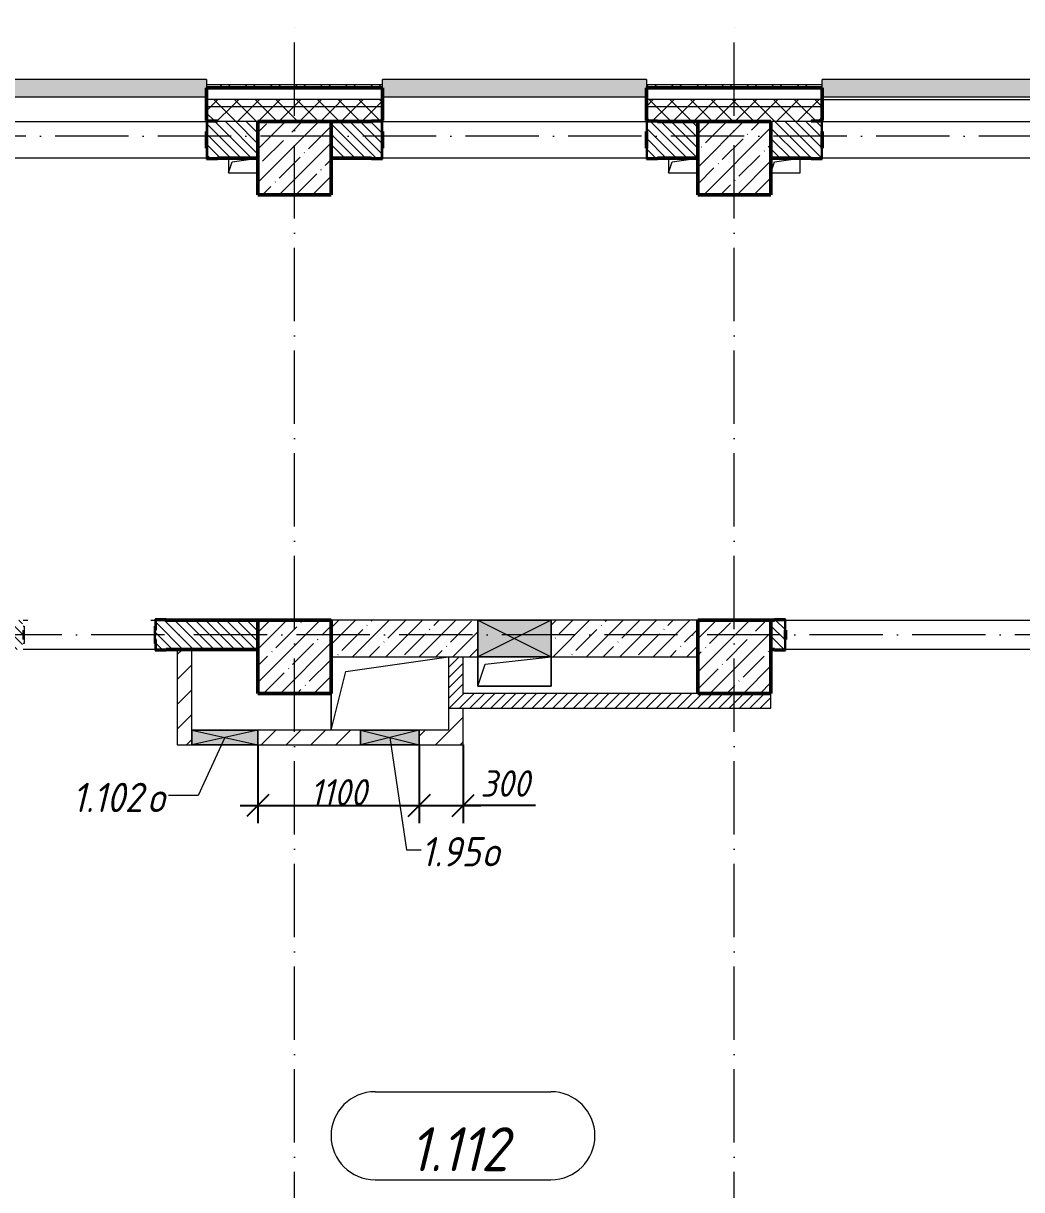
# Model space of a CAD drawing. Header units: millimetres. Extents: x -401725 to 250493, y 305116 to 802890.
# Drawn here: x -127765 to -120955, y 461213 to 469166 of the extents above; entities that cross this region are included whole.
import ezdxf

# ---------------------------------------------------------------- set-up
doc = ezdxf.new("R2010")
doc.units = ezdxf.units.MM
doc.linetypes.add('50_200_ШТРИХ_1Т_ш5_п1_п1_', pattern=[700, 500, -100, 0, -100])
for name, color, linetype, lineweight in [('A-____-____-DIMS', 7, 'Continuous', 9), ('A-DETL-GENF-OTLN', 7, 'Continuous', 9), ('A-FLOR-____-OTLN', 7, 'Continuous', 9), ('A-GENM-____-MCUT', 7, 'Continuous', 25), ('A-GENM-____-OTLN', 7, 'Continuous', 9), ('A-GENM-____-OTLN-1', 7, 'Continuous', 25), ('A-GLAZ-____-IDEN', 7, 'Continuous', 9), ('A-GLAZ-____-OTLN', 7, 'Continuous', 9), ('A-WALL-____-MCUT-1', 7, 'Continuous', 9), ('A-WALL-____-MCUT-2', 7, 'Continuous', 50), ('A-WALL-____-MCUT-3', 7, 'Continuous', 9), ('A-WALL-____-OTLN', 7, 'Continuous', 9), ('A-WALL-____-PATT-1', 7, 'Continuous', 9), ('A-WALL-FNSH-MCUT-1', 7, 'Continuous', 9), ('I-WALL-____-OTLN', 7, 'Continuous', 9), ('S-COLS-____-MCUT', 7, 'Continuous', 50), ('S-COLS-____-OTLN', 7, 'Continuous', 9), ('S-GRID-____-OTLN-1', 7, '50_200_ШТРИХ_1Т_ш5_п1_п1_', 9)]:
    doc.layers.add(name, color=color, linetype=linetype, lineweight=lineweight)
doc.layers.add('A-AREA-IDEN-1', color=7, linetype='Continuous', lineweight=9, true_color=0x000000)
doc.layers.add('A-GLAZ-____-OTLN-1', color=7, linetype='Continuous', lineweight=9, true_color=0xc0c0c0)
doc.styles.add('ISOCPEUR_I', font='isocpeui.ttf', dxfattribs={"width": 0.9, "height": 2.5})
doc.styles.add('ISOCPEUR_I_10', font='isocpeui.ttf', dxfattribs={"width": 0.9, "height": 180})
doc.styles.add('ISOCPEUR_I_9', font='isocpeui.ttf', dxfattribs={"width": 0.9, "height": 250})
doc.dimstyles.new('ISO-1_8_0_9К_СРЕДНИЙ_Кладочные_3', dxfattribs={"dimscale": 304.8, "dimtxt": 179.276612, "dimasz": 0.492126, "dimexe": 0.393701, "dimexo": 0, "dimgap": 0, "dimtad": 1, "dimdec": 3, "dimrnd": 0.001, "dimdsep": 46, "dimtxsty": 'ISOCPEUR_I_10', "dimblk1": 'OBLIQUE', "dimblk2": 'OBLIQUE', "dimsah": 1, "dimcen": 0.09, "dimdle": 0.393701, "dimazin": 0, "dimtfac": 1, "dimtdec": 4, "dimtix": 1, "dimtmove": 0, "dimatfit": 3, "dimfxl": 1, "dimtvp": 1, "dimtolj": 1, "dimtzin": 0, "dimarcsym": 2})
doc.dimstyles.new('ISO-1_8_0_9К_СРЕДНИЙ_Кладочные_4', dxfattribs={"dimscale": 304.8, "dimtxt": 179.276612, "dimasz": 0.492126, "dimexe": 0.393701, "dimexo": 0, "dimgap": 0, "dimtad": 1, "dimdec": 3, "dimrnd": 0.001, "dimdsep": 46, "dimtxsty": 'ISOCPEUR_I_10', "dimblk1": 'OBLIQUE', "dimblk2": 'OBLIQUE', "dimsah": 1, "dimcen": 0.09, "dimdle": 0.393701, "dimazin": 0, "dimtfac": 1, "dimtdec": 4, "dimtix": 1, "dimtmove": 1, "dimatfit": 3, "dimfxl": 1, "dimtvp": 1, "dimtolj": 1, "dimtzin": 0, "dimarcsym": 2})
pattern_1 = [(45, (-176515.07, 459015.94), (-114.04925, 114.04925), []), (45, (-176401.02, 459015.94), (-114.04925, 114.04925), [201.612, -40.322, 3.353, -36.97])]
pattern_2 = [(45, (-176515.07, 459015.94), (-84.8528, 84.8528), [])]
pattern_3 = [(135, (-176515.067, 459015.94), (-35.35534, -35.35534), [])]
pattern_4 = [(45, (-176515.067, 459015.94), (-35.35534, 35.35534), [])]
pattern_5 = [(45, (-176515.07, 459015.94), (-70.71068, 70.71068), []), (135, (-176515.07, 459015.94), (-70.71068, -70.71068), [])]

# ---------------------------------------------------------------- blocks, each defined once
blk = doc.blocks.new('BSC_Колонна _Прямоугольная - 500х500-V67-АР1_План отверстий 1 этажа в осях 1-64_А-ГГ')
at = {"layer": 'S-COLS-____-OTLN'}
h = blk.add_hatch(dxfattribs=at)
h.set_pattern_fill('FP_99', color=256, style=0, pattern_type=2)
h.set_pattern_definition([(45, (-50600, -5831.04), (-114.04925, 114.04925), []), (45, (-50485.95, -5831.04), (-114.04925, 114.04925), [201.613, -40.323, 3.353, -36.97])])
h.paths.add_polyline_path([(-250, -250), (250, -250), (250, 250), (-250, 250)], flags=0)
at = {"layer": 'S-COLS-____-MCUT'}
for p, q in [((250, 250), (-250, 250)), ((-250, 250), (-250, -250)), ((250, -250), (250, 250)), ((-250, -250), (250, -250))]:
    blk.add_line(p, q, dxfattribs=at)
blk = doc.blocks.new('BSC_Колонна _Прямоугольная - 500х500-V69-АР1_План отверстий 1 этажа в осях 1-64_А-ГГ')
at = {"layer": 'S-COLS-____-OTLN'}
h = blk.add_hatch(dxfattribs=at)
h.set_pattern_fill('FP_101', color=256, style=0, pattern_type=2)
h.set_pattern_definition([(45, (-53600, -5831.04), (-114.04925, 114.04925), []), (45, (-53485.95, -5831.04), (-114.04925, 114.04925), [201.613, -40.323, 3.353, -36.97])])
h.paths.add_polyline_path([(-250, -250), (250, -250), (250, 250), (-250, 250)], flags=0)
at = {"layer": 'S-COLS-____-MCUT'}
for p, q in [((250, 250), (-250, 250)), ((-250, 250), (-250, -250)), ((250, -250), (250, 250)), ((-250, -250), (250, -250))]:
    blk.add_line(p, q, dxfattribs=at)
blk = doc.blocks.new('BSC_Колонна _Прямоугольная - 500х500-V127-АР1_План отверстий 1 этажа в осях 1-64_А-ГГ')
at = {"layer": 'S-COLS-____-OTLN'}
h = blk.add_hatch(dxfattribs=at)
h.set_pattern_fill('FP_160', color=256, style=0, pattern_type=2)
h.set_pattern_definition([(45, (-53600, -9231.04), (-114.04925, 114.04925), []), (45, (-53485.95, -9231.04), (-114.04925, 114.04925), [201.613, -40.323, 3.353, -36.97])])
h.paths.add_polyline_path([(-250, -250), (250, -250), (250, 250), (-250, 250), (-250, 103.4)], flags=0)
at = {"layer": 'S-COLS-____-MCUT'}
for p, q in [((250, 250), (-250, 250)), ((-250, 250), (-250, -250)), ((250, -250), (250, 250)), ((-250, -250), (250, -250))]:
    blk.add_line(p, q, dxfattribs=at)
blk = doc.blocks.new('Фахверк_СКБ_Уголок - 200_4010_1-27904659-АР1_План отверстий 1 этажа в осях 1-64_А-ГГ')
at = {"layer": 'A-GENM-____-MCUT'}
for p, q in [((125, 156), (50, 156)), ((50, 156), (50, 150)), ((50, 150), (119, 150)), ((119, 150), (119, 81)), ((119, 81), (125, 81)), ((125, 81), (125, 156)), ((125, 19), (119, 19)), ((119, 19), (119, -50)), ((125, -56), (125, 19)), ((119, -50), (50, -50)), ((50, -50), (50, -56)), ((50, -56), (125, -56))]:
    blk.add_line(p, q, dxfattribs=at)
blk = doc.blocks.new('Фахверк_СКБ_Уголок - 250_2700-27497298-АР1_План отверстий 1 этажа в осях 1-64_А-ГГ')
at = {"layer": 'A-GENM-____-MCUT'}
for p, q in [((200, 181), (125, 181)), ((125, 181), (125, 106)), ((131, 106), (131, 175)), ((131, 175), (200, 175)), ((200, 175), (200, 181)), ((125, 106), (131, 106)), ((131, -6), (125, -6)), ((125, -6), (125, -81)), ((131, -75), (131, -6)), ((200, -75), (131, -75)), ((200, -81), (200, -75)), ((125, -81), (200, -81))]:
    blk.add_line(p, q, dxfattribs=at)
blk = doc.blocks.new('154_Стойка_СКБ_Уголок - СМ-2530_200-28213945-АР1_План отверстий 1 этажа в осях 1-64_А-ГГ')
at = {"layer": 'A-GENM-____-MCUT'}
for p, q in [((125, 156), (125, 81)), ((200, 156), (125, 156)), ((125, 81), (131, 81)), ((131, 81), (131, 150)), ((131, 150), (200, 150)), ((200, 150), (200, 156)), ((131, 19), (125, 19)), ((125, 19), (125, -56)), ((131, -50), (131, 19)), ((125, -56), (200, -56)), ((200, -50), (131, -50)), ((200, -56), (200, -50))]:
    blk.add_line(p, q, dxfattribs=at)
blk = doc.blocks.new('Стойка_Влож_Полоса боковая - Полоса-28213942-АР1_План отверстий 1 этажа в осях 1-64_А-ГГ')
at = {"layer": 'A-GENM-____-OTLN'}
for p, q in [((-5, 60), (0, 60)), ((-5, -60), (-5, 60)), ((0, 31), (0, -31)), ((0, -60), (-5, -60))]:
    blk.add_line(p, q, dxfattribs=at)
blk = doc.blocks.new('AR_Отверстие прямоугольное _в плите_ - AR_Отверстие прямоугольное _в плите_-V165-АР1_План отверстий 1 этажа в осях 1-64_А-ГГ')
at = {"layer": 'A-GENM-____-OTLN'}
for p, q in [((-250, 100), (-250, -100)), ((-200, 50), (250, 100)), ((250, -100), (250, 100)), ((-250, -100), (-200, 50)), ((-250, -100), (250, -100))]:
    blk.add_line(p, q, dxfattribs=at)
blk = doc.blocks.new('AR_Отверстие прямоугольное _в стене__БезПР - AR_Отверстие прямоугольное _в стене__БезПР-30460137-АР1_План отверстий 1 этажа в осях 1-64_А-ГГ')
at = {"layer": 'A-GLAZ-____-OTLN-1'}
blk.add_hatch(color=256, dxfattribs=at).paths.add_polyline_path([(250, -125), (250, 125), (-250, 125), (-250, -125)], flags=0)
at = {"layer": 'A-DETL-GENF-OTLN'}
for p, q in [((-250, -125), (-250, 125)), ((-250, 125), (250, 125)), ((250, 125), (-250, -125)), ((-250, 125), (250, -125)), ((250, 125), (-250, 125)), ((-250, 125), (-250, -125)), ((250, 125), (250, -125)), ((250, -125), (250, 125)), ((250, -125), (-250, -125)), ((-250, -125), (250, -125))]:
    blk.add_line(p, q, dxfattribs=at)
at = {"layer": 'A-GLAZ-____-OTLN'}
blk.add_line((250, 125), (-250, 125), dxfattribs=at)
blk = doc.blocks.new('AR_Отверстие прямоугольное _в плите_ - AR_Отверстие прямоугольное _в плите_-V178-АР1_План отверстий 1 этажа в осях 1-64_А-ГГ')
at = {"layer": 'A-GENM-____-OTLN'}
for p, q in [((-100, 50), (-100, -50)), ((-100, -50), (-75, 25)), ((-75, 25), (100, 50)), ((-100, -50), (100, -50))]:
    blk.add_line(p, q, dxfattribs=at)
blk = doc.blocks.new('AR_Отверстие прямоугольное _в плите_ - AR_Отверстие прямоугольное _в плите_-V177-АР1_План отверстий 1 этажа в осях 1-64_А-ГГ')
at = {"layer": 'A-GENM-____-OTLN'}
for p, q in [((-100, -50), (-75, 25)), ((-75, 25), (100, 50)), ((100, -50), (100, 50)), ((-100, -50), (100, -50))]:
    blk.add_line(p, q, dxfattribs=at)
blk = doc.blocks.new('AR_Отверстие прямоугольное _в плите_ - AR_Отверстие прямоугольное _в плите_-30553057-АР1_План отверстий 1 этажа в осях 1-64_А-ГГ')
at = {"layer": 'A-GENM-____-OTLN'}
for p, q in [((-300, 150), (400, 250)), ((-400, -250), (-300, 150)), ((-400, 0), (-400, -250))]:
    blk.add_line(p, q, dxfattribs=at)
blk = doc.blocks.new('Отлив_СКБ - Отлив витража_120_НВФ-31885689-АР1_План отверстий 1 этажа в осях 1-64_А-ГГ')
at = {"layer": 'A-GLAZ-____-OTLN-1'}
for points in [[(1800, 2), (1800, 120), (0, 120), (0, 2), (1264.5, 2)], [(1264.5, 0), (1800, 0), (1800, 2), (0, 2), (0, 0)]]:
    blk.add_hatch(color=256, dxfattribs=at).paths.add_polyline_path(points, flags=0)
at = {"layer": 'A-GLAZ-____-OTLN'}
for p, q in [((0, 83), (0, 120)), ((1800, 120), (0, 120)), ((1800, 120), (1800, 83)), ((0, 2), (1800, 2)), ((1800, 0), (0, 0))]:
    blk.add_line(p, q, dxfattribs=at)
blk = doc.blocks.new('Отлив_СКБ - Отлив витража_120_НВФ-31885513-АР1_План отверстий 1 этажа в осях 1-64_А-ГГ')
at = {"layer": 'A-GLAZ-____-OTLN-1'}
for points in [[(7800, 2), (7800, 120), (0, 120), (0, 2), (7646.3, 2)], [(7800, 0), (7800, 2), (0, 2), (0, 0), (7646.3, 0)]]:
    blk.add_hatch(color=256, dxfattribs=at).paths.add_polyline_path(points, flags=0)
at = {"layer": 'A-GLAZ-____-OTLN'}
for p, q in [((0, 83), (0, 120)), ((7800, 120), (0, 120)), ((7800, 120), (7800, 83)), ((0, 2), (7800, 2)), ((7800, 0), (0, 0))]:
    blk.add_line(p, q, dxfattribs=at)
blk = doc.blocks.new('AR_Отверстие прямоугольное _в стене__БезПР - AR_Отверстие прямоугольное _в стене__БезПР-36427692-АР1_План отверстий 1 этажа в осях 1-64_А-ГГ')
at = {"layer": 'A-GLAZ-____-OTLN'}
blk.add_hatch(color=256, dxfattribs=at).paths.add_polyline_path([(225, -50), (225, 50), (-225, 50), (-225, -50)], flags=0)
at = {"layer": 'A-DETL-GENF-OTLN'}
for p, q in [((-225, -50), (-225, 50)), ((-225, 50), (225, 50)), ((225, 50), (-225, -50)), ((-225, 50), (225, -50)), ((225, 50), (-225, 50)), ((-225, 50), (-225, -50)), ((225, 50), (225, -50)), ((225, -50), (225, 50)), ((225, -50), (-225, -50)), ((-225, -50), (225, -50))]:
    blk.add_line(p, q, dxfattribs=at)
at = {"layer": 'A-GLAZ-____-OTLN'}
blk.add_line((225, 50), (-225, 50), dxfattribs=at)
blk = doc.blocks.new('AR_Отверстие прямоугольное _в стене__БезПР - AR_Отверстие прямоугольное _в стене__БезПР-36427986-АР1_План отверстий 1 этажа в осях 1-64_А-ГГ')
at = {"layer": 'A-GLAZ-____-OTLN'}
blk.add_hatch(color=256, dxfattribs=at).paths.add_polyline_path([(200, -50), (200, 50), (-200, 50), (-200, -50), (-8.5, -50)], flags=0)
at = {"layer": 'A-DETL-GENF-OTLN'}
for p, q in [((-200, -50), (-200, 50)), ((-200, 50), (200, 50)), ((200, 50), (-200, -50)), ((-200, 50), (200, -50)), ((200, 50), (-200, 50)), ((-200, 50), (-200, -50)), ((200, 50), (200, -50)), ((200, -50), (200, 50)), ((200, -50), (-200, -50)), ((-200, -50), (200, -50))]:
    blk.add_line(p, q, dxfattribs=at)
at = {"layer": 'A-GLAZ-____-OTLN'}
blk.add_line((200, 50), (-200, 50), dxfattribs=at)
blk = doc.blocks.new('_Oblique')
at = {"color": 0, "linetype": 'ByBlock', "lineweight": -2}
blk.add_line((-0.5, -0.5), (0.5, 0.5), dxfattribs=at)
blk = doc.blocks.new('*D13437')
at = {"layer": 'A-____-____-DIMS', "color": 0, "lineweight": -2, "transparency": 16777216}
for p, q in [((-126165.1, 464247), (-126165.1, 463712.9)), ((-125065.1, 464247), (-125065.1, 463712.9)), ((-126285.1, 463832.9), (-124945.1, 463832.9))]:
    blk.add_line(p, q, dxfattribs=at)
at = {"layer": 'Defpoints', "color": 0, "transparency": 16777216}
for p in [(-126165.1, 464247), (-125065.1, 464247), (-125065.1, 463832.9)]:
    blk.add_point(p, dxfattribs=at)
at = {"layer": 'A-____-____-DIMS', "color": 0, "lineweight": -2, "transparency": 16777216, "xscale": 150, "yscale": 150, "zscale": 150, "rotation": 180}
blk.add_blockref('_Oblique', (-126165.1, 463832.9), dxfattribs=at)
at = {"layer": 'A-____-____-DIMS', "color": 0, "lineweight": -2, "transparency": 16777216, "xscale": 150, "yscale": 150, "zscale": 150}
blk.add_blockref('_Oblique', (-125065.1, 463832.9), dxfattribs=at)
at = {"layer": 'A-____-____-DIMS', "color": 0, "transparency": 16777216, "insert": (-125615.1, 463922.9), "char_height": 180, "width": 463.361, "attachment_point": 5, "style": 'ISOCPEUR_I_10'}
blk.add_mtext('\\A1;1100', dxfattribs=at)
blk = doc.blocks.new('*D13438')
at = {"layer": 'A-____-____-DIMS', "color": 0, "lineweight": -2, "transparency": 16777216}
for p, q in [((-125065.1, 464247), (-125065.1, 463712.9)), ((-124765.1, 464247), (-124765.1, 463712.9)), ((-125185.1, 463832.9), (-124645.1, 463832.9)), ((-124270.2, 463832.9), (-124765.1, 463832.9))]:
    blk.add_line(p, q, dxfattribs=at)
at = {"layer": 'Defpoints', "color": 0, "transparency": 16777216}
for p in [(-125065.1, 464247), (-124765.1, 464247), (-124765.1, 463832.9)]:
    blk.add_point(p, dxfattribs=at)
at = {"layer": 'A-____-____-DIMS', "color": 0, "lineweight": -2, "transparency": 16777216, "xscale": 150, "yscale": 150, "zscale": 150, "rotation": 180}
blk.add_blockref('_Oblique', (-125065.1, 463832.9), dxfattribs=at)
at = {"layer": 'A-____-____-DIMS', "color": 0, "lineweight": -2, "transparency": 16777216, "xscale": 150, "yscale": 150, "zscale": 150}
blk.add_blockref('_Oblique', (-124765.1, 463832.9), dxfattribs=at)
at = {"layer": 'A-____-____-DIMS', "color": 0, "transparency": 16777216, "insert": (-124647, 464072.9), "char_height": 180, "width": 409.578, "attachment_point": 1, "line_spacing_factor": 1.149209, "style": 'ISOCPEUR_I_10'}
blk.add_mtext('\\A1;300', dxfattribs=at)
blk = doc.blocks.new('AAR_СКБ_Марка_помещения_1_5 ммп - Номер _ Площадь-27962135-АИ_План этажа_Стены_1')
at = {"layer": 'A-AREA-IDEN-1'}
for p, q in [((-2.987, 3), (3.013, 3)), ((-2.987, 0), (3.013, 0))]:
    blk.add_line(p, q, dxfattribs=at)
for centre, start, end in [((-2.987, 1.5), 90, 270), ((3.013, 1.5), 270, 90)]:
    blk.add_arc(centre, 1.5, start, end, dxfattribs=at)

msp = doc.modelspace()

# ---------------------------------------------------------------- hatches: boundary and pattern name
at = {"layer": 'A-WALL-____-PATT-1'}
h = msp.add_hatch(dxfattribs=at)
h.set_pattern_fill('FP_3', color=256, style=0, pattern_type=2)
h.set_pattern_definition([(45, (-176515.07, 459015.94), (-85.53659, 85.53659), []), (45, (-176458.04, 459015.94), (-85.53659, 85.53659), [])])
h.paths.add_polyline_path([(-104650.0675, 468726.983), (-104650.0675, 468746.983), (-108515.0675, 468746.983), (-108515.0675, 468726.983), (-105831.446, 468726.983)], flags=0)
h.paths.add_polyline_path([(-110315.0675, 468726.983), (-110315.0675, 468746.983), (-111515.0675, 468746.983), (-111515.0675, 468726.983), (-111133.8389, 468726.983)], flags=0)
h.paths.add_polyline_path([(-113785.0353, 468726.983), (-113315.0675, 468726.983), (-113315.0675, 468746.983), (-114515.0675, 468746.983), (-114515.0675, 468726.983)], flags=0)
h.paths.add_polyline_path([(-122315.0675, 468726.983), (-122315.0675, 468746.983), (-123515.0675, 468746.983), (-123515.0675, 468726.983), (-123506.0889, 468726.983)], flags=0)
h.paths.add_polyline_path([(-125315.0675, 468726.983), (-125315.0675, 468746.983), (-126515.0675, 468746.983), (-126515.0675, 468726.983)], flags=0)
h.paths.add_polyline_path([(-131315.0675, 468726.983), (-131315.0675, 468746.983), (-132515.0675, 468746.983), (-132515.0675, 468726.983), (-132343.4104, 468726.983)], flags=0)
h.paths.add_polyline_path([(-128315.0675, 468726.983), (-128315.0675, 468746.983), (-129515.0675, 468746.983), (-129515.0675, 468726.983), (-128808.4818, 468726.983)], flags=0)
h.paths.add_polyline_path([(-134315.0675, 468726.983), (-134315.0675, 468746.983), (-135515.0675, 468746.983), (-135515.0675, 468726.983), (-134994.6068, 468726.983)], flags=0)
h.paths.add_polyline_path([(-138087.6693, 468726.983), (-137315.0675, 468726.983), (-137315.0675, 468746.983), (-138180.0675, 468746.983), (-138180.0675, 468726.983)], flags=0)
h = msp.add_hatch(dxfattribs=at)
h.set_pattern_fill('FP_1', color=256, style=0, pattern_type=2)
h.set_pattern_definition(pattern_5)
h.paths.add_polyline_path([(-104650.0675, 468596.983), (-104650.0675, 468646.983), (-108515.0675, 468646.983), (-108515.0675, 468596.983), (-105831.446, 468596.983)], flags=0)
h.paths.add_polyline_path([(-111133.8389, 468596.983), (-110315.0675, 468596.983), (-110315.0675, 468646.983), (-111515.0675, 468646.983), (-111515.0675, 468596.983)], flags=0)
h.paths.add_polyline_path([(-113315.0675, 468596.983), (-113315.0675, 468646.983), (-114515.0675, 468646.983), (-114515.0675, 468596.983), (-113785.0353, 468596.983)], flags=0)
h.paths.add_polyline_path([(-122315.0675, 468596.983), (-122315.0675, 468646.983), (-123515.0675, 468646.983), (-123515.0675, 468596.983), (-123506.0889, 468596.983)], flags=0)
h.paths.add_polyline_path([(-125315.0675, 468596.983), (-125315.0675, 468646.983), (-126515.0675, 468646.983), (-126515.0675, 468596.983)], flags=0)
h.paths.add_polyline_path([(-128808.4818, 468596.983), (-128315.0675, 468596.983), (-128315.0675, 468646.983), (-129515.0675, 468646.983), (-129515.0675, 468596.983)], flags=0)
h.paths.add_polyline_path([(-131315.0675, 468596.983), (-131315.0675, 468646.983), (-132515.0675, 468646.983), (-132515.0675, 468596.983), (-132343.4104, 468596.983)], flags=0)
h.paths.add_polyline_path([(-134315.0675, 468596.983), (-134315.0675, 468646.983), (-135515.0675, 468646.983), (-135515.0675, 468596.983), (-134994.6068, 468596.983)], flags=0)
h.paths.add_polyline_path([(-137645.8032, 468596.983), (-137315.0675, 468596.983), (-137315.0675, 468646.983), (-138180.0675, 468646.983), (-138180.0675, 468596.983), (-138087.6693, 468596.983)], flags=0)
h = msp.add_hatch(dxfattribs=at)
h.set_pattern_fill('FP_1', color=256, style=0, pattern_type=2)
h.set_pattern_definition(pattern_5)
h.paths.add_polyline_path([(-105165.0675, 468496.983), (-104650.0675, 468496.983), (-104650.0675, 468596.983), (-108515.0675, 468596.983), (-108515.0675, 468502.983), (-108440.0675, 468502.983), (-108440.0675, 468496.983), (-105831.446, 468496.983)], flags=0)
h.paths.add_polyline_path([(-110390.0675, 468496.983), (-110390.0675, 468502.983), (-110315.0675, 468502.983), (-110315.0675, 468596.983), (-111515.0675, 468596.983), (-111515.0675, 468502.983), (-111440.0675, 468502.983), (-111440.0675, 468496.983), (-111133.8389, 468496.983)], flags=0)
h.paths.add_polyline_path([(-114165.0675, 468496.983), (-113390.0675, 468496.983), (-113390.0675, 468502.983), (-113315.0675, 468502.983), (-113315.0675, 468596.983), (-114515.0675, 468596.983), (-114515.0675, 468502.983), (-114440.0675, 468502.983), (-114440.0675, 468496.983)], flags=0)
h.paths.add_polyline_path([(-122665.0675, 468496.983), (-122390.0675, 468496.983), (-122390.0675, 468502.983), (-122315.0675, 468502.983), (-122315.0675, 468596.983), (-123515.0675, 468596.983), (-123515.0675, 468502.983), (-123440.0675, 468502.983), (-123440.0675, 468496.983), (-123165.0675, 468496.983)], flags=0)
h.paths.add_polyline_path([(-126165.0675, 468496.983), (-125390.0675, 468496.983), (-125390.0675, 468502.983), (-125315.0675, 468502.983), (-125315.0675, 468596.983), (-126515.0675, 468596.983), (-126515.0675, 468502.983), (-126440.0675, 468502.983), (-126440.0675, 468496.983)], flags=0)
h.paths.add_polyline_path([(-128390.0675, 468496.983), (-128390.0675, 468502.983), (-128315.0675, 468502.983), (-128315.0675, 468596.983), (-129515.0675, 468596.983), (-129515.0675, 468502.983), (-129440.0675, 468502.983), (-129440.0675, 468496.983), (-128808.4818, 468496.983)], flags=0)
h.paths.add_polyline_path([(-131665.0675, 468496.983), (-131390.0675, 468496.983), (-131390.0675, 468502.983), (-131315.0675, 468502.983), (-131315.0675, 468596.983), (-132515.0675, 468596.983), (-132515.0675, 468502.983), (-132440.0675, 468502.983), (-132440.0675, 468496.983), (-132343.4104, 468496.983)], flags=0)
h.paths.add_polyline_path([(-134390.0675, 468496.983), (-134390.0675, 468502.983), (-134315.0675, 468502.983), (-134315.0675, 468596.983), (-135515.0675, 468596.983), (-135515.0675, 468502.983), (-135440.0675, 468502.983), (-135440.0675, 468496.983), (-134994.6068, 468496.983)], flags=0)
h.paths.add_polyline_path([(-137665.0675, 468496.983), (-137390.0675, 468496.983), (-137390.0675, 468502.983), (-137315.0675, 468502.983), (-137315.0675, 468596.983), (-138180.0675, 468596.983), (-138180.0675, 468496.983), (-138087.6693, 468496.983)], flags=0)
h = msp.add_hatch(dxfattribs=at)
h.set_pattern_fill('FP_6', color=256, style=0, pattern_type=2)
h.set_pattern_definition(pattern_3)
h.paths.add_polyline_path([(-126509.0675, 468246.983), (-126165.0675, 468246.983), (-126165.0675, 468496.983), (-126509.0675, 468496.983), (-126509.0675, 468427.983), (-126515.0675, 468427.983), (-126515.0675, 468315.983), (-126509.0675, 468315.983)], flags=0)
h.paths.add_polyline_path([(-128390.0675, 468246.983), (-128321.0675, 468246.983), (-128321.0675, 468315.983), (-128315.0675, 468315.983), (-128315.0675, 468427.983), (-128321.0675, 468427.983), (-128321.0675, 468496.983), (-129509.0675, 468496.983), (-129509.0675, 468427.983), (-129515.0675, 468427.983), (-129515.0675, 468315.983), (-129509.0675, 468315.983), (-129509.0675, 468246.983), (-128808.4818, 468246.983)], flags=0)
h.paths.add_polyline_path([(-131321.0675, 468246.983), (-131321.0675, 468315.983), (-131315.0675, 468315.983), (-131315.0675, 468427.983), (-131321.0675, 468427.983), (-131321.0675, 468496.983), (-131665.0675, 468496.983), (-131665.0675, 468246.983), (-131390.0675, 468246.983)], flags=0)
h = msp.add_hatch(dxfattribs=at)
h.set_pattern_fill('FP_6', color=256, style=0, pattern_type=2)
h.set_pattern_definition(pattern_3)
h.paths.add_polyline_path([(-123165.0675, 468246.983), (-123165.0675, 468496.983), (-123509.0675, 468496.983), (-123509.0675, 468427.983), (-123515.0675, 468427.983), (-123515.0675, 468315.983), (-123509.0675, 468315.983), (-123509.0675, 468246.983), (-123440.0675, 468246.983)], flags=0)
h.paths.add_polyline_path([(-125665.0675, 468246.983), (-125321.0675, 468246.983), (-125321.0675, 468315.983), (-125315.0675, 468315.983), (-125315.0675, 468427.983), (-125321.0675, 468427.983), (-125321.0675, 468496.983), (-125665.0675, 468496.983), (-125665.0675, 468350.3669)], flags=0)
h = msp.add_hatch(dxfattribs=at)
h.set_pattern_fill('FP_6', color=256, style=0, pattern_type=2)
h.set_pattern_definition(pattern_3)
h.paths.add_polyline_path([(-114509.0675, 468246.983), (-114165.0675, 468246.983), (-114165.0675, 468496.983), (-114509.0675, 468496.983), (-114509.0675, 468427.983), (-114515.0675, 468427.983), (-114515.0675, 468315.983), (-114509.0675, 468315.983)], flags=0)
h.paths.add_polyline_path([(-122665.0675, 468246.983), (-122321.0675, 468246.983), (-122321.0675, 468315.983), (-122315.0675, 468315.983), (-122315.0675, 468427.983), (-122321.0675, 468427.983), (-122321.0675, 468496.983), (-122665.0675, 468496.983), (-122665.0675, 468350.3669)], flags=0)
h = msp.add_hatch(dxfattribs=at)
h.set_pattern_fill('FP_6', color=256, style=0, pattern_type=2)
h.set_pattern_definition(pattern_3)
h.paths.add_polyline_path([(-126790.0675, 464896.983), (-126165.0675, 464896.983), (-126165.0675, 465096.983), (-126859.0675, 465096.983), (-126859.0675, 465027.983), (-126865.0675, 465027.983), (-126865.0675, 464965.983), (-126859.0675, 464965.983), (-126859.0675, 464896.983)], flags=0)
h.paths.add_polyline_path([(-127771.0675, 464896.983), (-127771.0675, 464965.983), (-127765.0675, 464965.983), (-127765.0675, 465027.983), (-127771.0675, 465027.983), (-127771.0675, 465096.983), (-129215.0675, 465096.983), (-129215.0675, 464896.983), (-127840.0675, 464896.983)], flags=0)
h = msp.add_hatch(dxfattribs=at)
h.set_pattern_fill('FP_27', color=256, style=0, pattern_type=2)
h.set_pattern_definition(pattern_1)
h.paths.add_polyline_path([(-123165.0675, 464846.983), (-123165.0675, 465096.983), (-124165.0675, 465096.983), (-124165.0675, 464846.983), (-123506.0889, 464846.983)], flags=0)
h.paths.add_polyline_path([(-125273.5532, 464846.983), (-124665.0675, 464846.983), (-124665.0675, 465096.983), (-125665.0675, 465096.983), (-125665.0675, 464846.983)], flags=0)
h = msp.add_hatch(dxfattribs=at)
h.set_pattern_fill('FP_6', color=256, style=0, pattern_type=2)
h.set_pattern_definition(pattern_3)
h.paths.add_polyline_path([(-120215.0675, 464896.983), (-120215.0675, 465096.983), (-120859.0675, 465096.983), (-120859.0675, 465027.983), (-120865.0675, 465027.983), (-120865.0675, 464965.983), (-120859.0675, 464965.983), (-120859.0675, 464896.983), (-120415.0675, 464896.983)], flags=0)
h.paths.add_polyline_path([(-122665.0675, 464896.983), (-122571.0675, 464896.983), (-122571.0675, 464965.983), (-122565.0675, 464965.983), (-122565.0675, 465027.983), (-122571.0675, 465027.983), (-122571.0675, 465096.983), (-122665.0675, 465096.983), (-122665.0675, 464990.983)], flags=0)
h = msp.add_hatch(dxfattribs=at)
h.set_pattern_fill('FP_4', color=256, style=0, pattern_type=2)
h.set_pattern_definition(pattern_2)
h.paths.add_polyline_path([(-126715.0675, 464346.983), (-126615.0675, 464346.983), (-126615.0675, 464896.983), (-126715.0675, 464896.983)], flags=0)
h = msp.add_hatch(dxfattribs=at)
h.set_pattern_fill('FP_5', color=256, style=0, pattern_type=2)
h.set_pattern_definition(pattern_4)
h.paths.add_polyline_path([(-124765.0675, 464496.983), (-124765.0675, 464846.983), (-124865.0675, 464846.983), (-124865.0675, 464496.983)], flags=0)
h = msp.add_hatch(dxfattribs=at)
h.set_pattern_fill('FP_5', color=256, style=0, pattern_type=2)
h.set_pattern_definition(pattern_4)
h.paths.add_polyline_path([(-123506.0889, 464496.983), (-122665.0675, 464496.983), (-122665.0675, 464596.983), (-124765.0675, 464596.983), (-124765.0675, 464496.983)], flags=0)
h = msp.add_hatch(dxfattribs=at)
h.set_pattern_fill('FP_4', color=256, style=0, pattern_type=2)
h.set_pattern_definition(pattern_2)
h.paths.add_polyline_path([(-124765.0675, 464246.983), (-124765.0675, 464496.983), (-124865.0675, 464496.983), (-124865.0675, 464246.983)], flags=0)
h = msp.add_hatch(dxfattribs=at)
h.set_pattern_fill('FP_4', color=256, style=0, pattern_type=2)
h.set_pattern_definition(pattern_2)
h.paths.add_polyline_path([(-124865.0675, 464246.983), (-124865.0675, 464346.983), (-125065.0675, 464346.983), (-125065.0675, 464246.983)], flags=0)
h.paths.add_polyline_path([(-126165.0675, 464246.983), (-125465.0675, 464246.983), (-125465.0675, 464346.983), (-126165.0675, 464346.983), (-126165.0675, 464321.2687)], flags=0)
h.paths.add_polyline_path([(-126715.0675, 464246.983), (-126615.0675, 464246.983), (-126615.0675, 464346.983), (-126715.0675, 464346.983)], flags=0)
at = {"layer": 'S-COLS-____-OTLN'}
h = msp.add_hatch(dxfattribs=at)
h.set_pattern_fill('FP_27', color=256, style=0, pattern_type=2)
h.set_pattern_definition(pattern_1)
h.paths.add_polyline_path([(-126165.0675, 467996.983), (-125665.0675, 467996.983), (-125665.0675, 468496.983), (-126165.0675, 468496.983), (-126165.0675, 468350.3669)], flags=0)

# ---------------------------------------------------------------- linework, layer by layer
at = {"layer": 'A-FLOR-____-OTLN'}
for p, q in [((-124665.0675, 464646.983), (-124665.0675, 464846.983)), ((-124165.0675, 464846.983), (-124165.0675, 464646.983)), ((-124165.0675, 464646.983), (-124665.0675, 464646.983)), ((-125665.0675, 464346.983), (-125665.0675, 464596.983))]:
    msp.add_line(p, q, dxfattribs=at)
at = {"layer": 'A-GLAZ-____-IDEN'}
for p, q in [((-126390.0675, 464296.983), (-126571.5304, 463900.3151)), ((-125265.0675, 464296.983), (-125150.5158, 463530.2338)), ((-126571.5304, 463900.3151), (-126775.2218, 463900.3151)), ((-125150.5158, 463530.2338), (-125052.0209, 463530.2338))]:
    msp.add_line(p, q, dxfattribs=at)
at = {"layer": 'A-WALL-____-MCUT-1'}
for p, q in [((-124665.0675, 465096.983), (-125665.0675, 465096.983)), ((-123165.0675, 465096.983), (-124165.0675, 465096.983)), ((-125665.0675, 464846.983), (-124665.0675, 464846.983)), ((-124165.0675, 464846.983), (-123165.0675, 464846.983))]:
    msp.add_line(p, q, dxfattribs=at)
at = {"layer": 'A-WALL-____-MCUT-2'}
for p, q in [((-125315.0675, 468726.983), (-126515.0675, 468726.983)), ((-126515.0675, 468726.983), (-126515.0675, 468502.983)), ((-125315.0675, 468502.983), (-125315.0675, 468726.983)), ((-122315.0675, 468726.983), (-123515.0675, 468726.983)), ((-123515.0675, 468726.983), (-123515.0675, 468502.983)), ((-122315.0675, 468502.983), (-122315.0675, 468726.983)), ((-126165.0675, 468246.983), (-126165.0675, 468496.983)), ((-126165.0675, 468496.983), (-125390.0675, 468496.983)), ((-125665.0675, 468496.983), (-125665.0675, 468246.983)), ((-123165.0675, 468496.983), (-123440.0675, 468496.983)), ((-126515.0675, 468427.983), (-126515.0675, 468315.983)), ((-125315.0675, 468315.983), (-125315.0675, 468427.983)), ((-123515.0675, 468427.983), (-123515.0675, 468315.983)), ((-122315.0675, 468315.983), (-122315.0675, 468427.983)), ((-126440.0675, 468246.983), (-126165.0675, 468246.983)), ((-125665.0675, 468246.983), (-125390.0675, 468246.983)), ((-123440.0675, 468246.983), (-123165.0675, 468246.983)), ((-122665.0675, 468246.983), (-122390.0675, 468246.983)), ((-126165.0675, 465096.983), (-126790.0675, 465096.983)), ((-122640.0675, 465096.983), (-122665.0675, 465096.983)), ((-122565.0675, 464965.983), (-122565.0675, 465027.983)), ((-126790.0675, 464896.983), (-126165.0675, 464896.983)), ((-122665.0675, 464896.983), (-122640.0675, 464896.983))]:
    msp.add_line(p, q, dxfattribs=at)
at = {"layer": 'A-WALL-____-MCUT-3'}
for p, q in [((-125315.0675, 468646.983), (-126515.0675, 468646.983)), ((-125315.0675, 468596.983), (-126515.0675, 468596.983)), ((-122315.0675, 468646.983), (-123515.0675, 468646.983)), ((-122315.0675, 468596.983), (-123515.0675, 468596.983)), ((-126165.0675, 468496.983), (-126440.0675, 468496.983)), ((-122390.0675, 468496.983), (-122665.0675, 468496.983))]:
    msp.add_line(p, q, dxfattribs=at)
at = {"layer": 'A-WALL-____-OTLN'}
for p, q in [((-122315.0675, 468646.983), (-114515.0675, 468646.983)), ((-128315.0675, 468496.983), (-126515.0675, 468496.983)), ((-125315.0675, 468496.983), (-123515.0675, 468496.983)), ((-122315.0675, 468496.983), (-117165.0675, 468496.983)), ((-126515.0675, 468246.983), (-128315.0675, 468246.983)), ((-123515.0675, 468246.983), (-125315.0675, 468246.983)), ((-117165.0675, 468246.983), (-122315.0675, 468246.983))]:
    msp.add_line(p, q, dxfattribs=at)
at = {"layer": 'A-WALL-FNSH-MCUT-1'}
for p, q in [((-125315.0675, 468746.983), (-126515.0675, 468746.983)), ((-126515.0675, 468746.983), (-126515.0675, 468726.983)), ((-126515.0675, 468726.983), (-126515.0675, 468726.983)), ((-125315.0675, 468726.983), (-125315.0675, 468746.983)), ((-122315.0675, 468746.983), (-123515.0675, 468746.983)), ((-123515.0675, 468746.983), (-123515.0675, 468726.983)), ((-123515.0675, 468726.983), (-123515.0675, 468726.983)), ((-122315.0675, 468726.983), (-122315.0675, 468746.983)), ((-126715.0675, 464896.983), (-126715.0675, 464246.983)), ((-126615.0675, 464346.983), (-126615.0675, 464896.983)), ((-124865.0675, 464846.983), (-124865.0675, 464346.983)), ((-124765.0675, 464596.983), (-124765.0675, 464846.983)), ((-123165.0675, 464596.983), (-124765.0675, 464596.983)), ((-122665.0675, 464496.983), (-122665.0675, 464596.983)), ((-124865.0675, 464496.983), (-122665.0675, 464496.983)), ((-124765.0675, 464246.983), (-124765.0675, 464496.983)), ((-125465.0675, 464346.983), (-126165.0675, 464346.983)), ((-124865.0675, 464346.983), (-125065.0675, 464346.983)), ((-126715.0675, 464246.983), (-126615.0675, 464246.983)), ((-126165.0675, 464246.983), (-125465.0675, 464246.983)), ((-125065.0675, 464246.983), (-124765.0675, 464246.983))]:
    msp.add_line(p, q, dxfattribs=at)
at = {"layer": 'I-WALL-____-OTLN'}
for p, q in [((-127765.0675, 465096.983), (-127735.0675, 465096.983)), ((-126895.0675, 465096.983), (-126865.0675, 465096.983)), ((-122565.0675, 465096.983), (-120865.0675, 465096.983)), ((-126865.0675, 464896.983), (-127765.0675, 464896.983)), ((-120865.0675, 464896.983), (-122565.0675, 464896.983))]:
    msp.add_line(p, q, dxfattribs=at)
at = {"layer": 'S-COLS-____-MCUT'}
for p, q in [((-125665.0675, 468496.983), (-126165.0675, 468496.983)), ((-126165.0675, 468496.983), (-126165.0675, 467996.983)), ((-125665.0675, 467996.983), (-125665.0675, 468496.983)), ((-126165.0675, 467996.983), (-125665.0675, 467996.983))]:
    msp.add_line(p, q, dxfattribs=at)
at = {"layer": 'S-GRID-____-OTLN-1'}
for p, q in [((-125915.0675, 454533.3346), (-125915.0675, 469166.4803)), ((-122915.0675, 454533.3346), (-122915.0675, 469166.4803)), ((-72440.6609, 468396.983), (-180971.4299, 468396.983)), ((-86196.2802, 464996.983), (-181183.8377, 464996.983))]:
    msp.add_line(p, q, dxfattribs=at)

# ---------------------------------------------------------------- block references
at = {"layer": 'A-AREA-IDEN-1', "xscale": 199.9999999999999, "yscale": 199.9999999999999, "zscale": 199.9999999999999}
msp.add_blockref('AAR_СКБ_Марка_помещения_1_5 ммп - Номер _ Площадь-27962135-АИ_План этажа_Стены_1', (-124768.5152, 461281.3096), dxfattribs=at)
at = {"layer": 'A-GENM-____-OTLN'}
for name, p in [('AR_Отверстие прямоугольное _в плите_ - AR_Отверстие прямоугольное _в плите_-V178-АР1_План отверстий 1 этажа в осях 1-64_А-ГГ', (-126265.0675, 468196.983)), ('AR_Отверстие прямоугольное _в плите_ - AR_Отверстие прямоугольное _в плите_-V178-АР1_План отверстий 1 этажа в осях 1-64_А-ГГ', (-123265.0675, 468196.983)), ('AR_Отверстие прямоугольное _в плите_ - AR_Отверстие прямоугольное _в плите_-V177-АР1_План отверстий 1 этажа в осях 1-64_А-ГГ', (-122565.0675, 468196.983)), ('Стойка_Влож_Полоса боковая - Полоса-28213942-АР1_План отверстий 1 этажа в осях 1-64_А-ГГ', (-126865.0675, 464996.983)), ('AR_Отверстие прямоугольное _в плите_ - AR_Отверстие прямоугольное _в плите_-30553057-АР1_План отверстий 1 этажа в осях 1-64_А-ГГ', (-125265.0675, 464596.983)), ('AR_Отверстие прямоугольное _в плите_ - AR_Отверстие прямоугольное _в плите_-V165-АР1_План отверстий 1 этажа в осях 1-64_А-ГГ', (-124415.0675, 464746.983))]:
    msp.add_blockref(name, p, dxfattribs=at)
at = {"layer": 'A-GENM-____-OTLN', "rotation": 180}
msp.add_blockref('Стойка_Влож_Полоса боковая - Полоса-28213942-АР1_План отверстий 1 этажа в осях 1-64_А-ГГ', (-127765.0675, 464996.983), dxfattribs=at)
at = {"layer": 'A-GENM-____-OTLN-1'}
for name, p in [('Фахверк_СКБ_Уголок - 250_2700-27497298-АР1_План отверстий 1 этажа в осях 1-64_А-ГГ', (-126640.0675, 468321.983)), ('Фахверк_СКБ_Уголок - 250_2700-27497298-АР1_План отверстий 1 этажа в осях 1-64_А-ГГ', (-123640.0675, 468321.983)), ('154_Стойка_СКБ_Уголок - СМ-2530_200-28213945-АР1_План отверстий 1 этажа в осях 1-64_А-ГГ', (-126990.0675, 464946.983)), ('Фахверк_СКБ_Уголок - 200_4010_1-27904659-АР1_План отверстий 1 этажа в осях 1-64_А-ГГ', (-122690.0675, 464946.983))]:
    msp.add_blockref(name, p, dxfattribs=at)
at = {"layer": 'A-GENM-____-OTLN-1', "rotation": 180}
for p in [(-125190.0675, 468421.983), (-122190.0675, 468421.983)]:
    msp.add_blockref('Фахверк_СКБ_Уголок - 250_2700-27497298-АР1_План отверстий 1 этажа в осях 1-64_А-ГГ', p, dxfattribs=at)
at = {"layer": 'A-GLAZ-____-OTLN'}
for name, p in [('Отлив_СКБ - Отлив витража_120_НВФ-31885689-АР1_План отверстий 1 этажа в осях 1-64_А-ГГ', (-128315.0675, 468663.983)), ('Отлив_СКБ - Отлив витража_120_НВФ-31885689-АР1_План отверстий 1 этажа в осях 1-64_А-ГГ', (-125315.0675, 468663.983)), ('Отлив_СКБ - Отлив витража_120_НВФ-31885513-АР1_План отверстий 1 этажа в осях 1-64_А-ГГ', (-122315.0675, 468663.983)), ('AR_Отверстие прямоугольное _в стене__БезПР - AR_Отверстие прямоугольное _в стене__БезПР-30460137-АР1_План отверстий 1 этажа в осях 1-64_А-ГГ', (-124415.0675, 464971.983)), ('AR_Отверстие прямоугольное _в стене__БезПР - AR_Отверстие прямоугольное _в стене__БезПР-36427692-АР1_План отверстий 1 этажа в осях 1-64_А-ГГ', (-126390.0675, 464296.983)), ('AR_Отверстие прямоугольное _в стене__БезПР - AR_Отверстие прямоугольное _в стене__БезПР-36427986-АР1_План отверстий 1 этажа в осях 1-64_А-ГГ', (-125265.0675, 464296.983))]:
    msp.add_blockref(name, p, dxfattribs=at)
at = {"layer": 'S-COLS-____-OTLN'}
for name, p in [('BSC_Колонна _Прямоугольная - 500х500-V127-АР1_План отверстий 1 этажа в осях 1-64_А-ГГ', (-122915.0675, 468246.983)), ('BSC_Колонна _Прямоугольная - 500х500-V67-АР1_План отверстий 1 этажа в осях 1-64_А-ГГ', (-125915.0675, 464846.983)), ('BSC_Колонна _Прямоугольная - 500х500-V69-АР1_План отверстий 1 этажа в осях 1-64_А-ГГ', (-122915.0675, 464846.983))]:
    msp.add_blockref(name, p, dxfattribs=at)

# ---------------------------------------------------------------- texts
at = {"layer": 'A-AREA-IDEN-1', "insert": (-124793.9443, 461339.6395), "char_height": 300, "width": 794, "attachment_point": 8, "line_spacing_factor": 1.139951, "style": 'ISOCPEUR_I'}
msp.add_mtext('\\pxqc,t8.46667,16.93333,25.4,33.86667,42.33333,50.8,59.26667,67.73333,76.2,84.66667,93.13333,101.6,110.06667,118.53333,127,135.46667,143.93333,152.4,160.86667,169.33333,177.8,186.26667,194.73333,203.2,211.66667,220.13333,228.6,237.06667,245.53333,254,262.46667,270.93333;{1.112}', dxfattribs=at)
at = {"layer": 'A-GLAZ-____-IDEN', "char_height": 200, "attachment_point": 1, "style": 'ISOCPEUR_I_9'}
for s, insert, width in [('1.102', (-127430.075, 463987.9297), 620.506125), ('\\fISOCPEUR|b0|i1|c204|p34|;\\W.9;о', (-126918.1063, 463987.9297), 158.734125), ('1.95', (-125052.0209, 463617.8484), 505.063125), ('\\fISOCPEUR|b0|i1|c204|p34|;\\W.9;о', (-124635.3022, 463617.8484), 158.734125)]:
    msp.add_mtext(s, dxfattribs=dict(at, insert=insert, width=width))

# ---------------------------------------------------------------- dimensions: what is measured, and where the dimension line sits
at = {"layer": 'A-____-____-DIMS'}
dim = msp.add_linear_dim(base=(-125065.0675, 463832.9007), p1=(-126165.0675, 464246.983), p2=(-125065.0675, 464246.983), dimstyle='ISO-1_8_0_9К_СРЕДНИЙ_Кладочные_3', override={"dimpost": '<>', "dimfxl": 1100}, dxfattribs=at)
dim.commit()
dim.dimension.update_dxf_attribs({"geometry": '*D13437', "text_midpoint": (-125615.0675, 463922.9007)})
dim = msp.add_linear_dim(base=(-124765.0675, 463832.9007), p1=(-125065.0675, 464246.983), p2=(-124765.0675, 464246.983), dimstyle='ISO-1_8_0_9К_СРЕДНИЙ_Кладочные_4', override={"dimpost": '<>', "dimfxl": 300}, dxfattribs=at)
dim.commit()
dim.dimension.update_dxf_attribs({"geometry": '*D13438', "text_midpoint": (-124442.2558, 463948.0627), "dimtype": 160})

doc.saveas('drawing.dxf')
